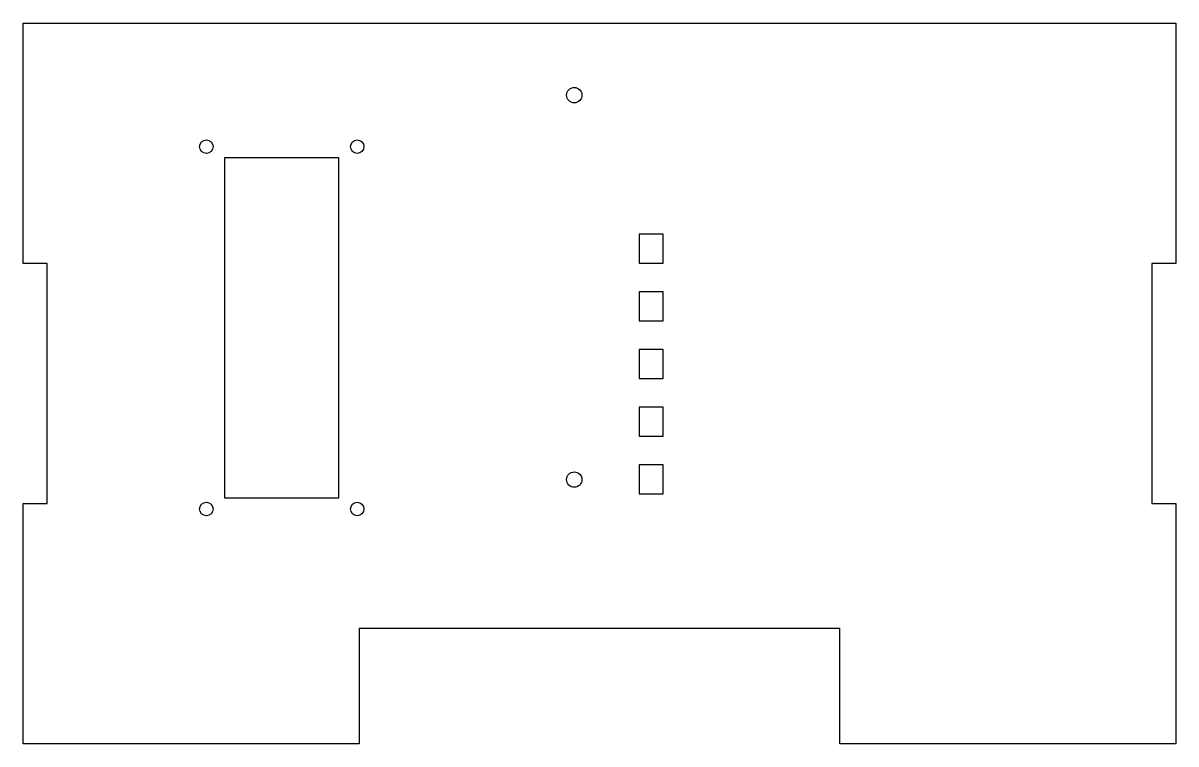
# Model space of a CAD drawing. Header units: millimetres. Extents: x -115 to 125, y 75 to 225.
import ezdxf

# ---------------------------------------------------------------- set-up
doc = ezdxf.new("R2010")
doc.units = ezdxf.units.MM
doc.layers.get('0').update_dxf_attribs({"linetype": 'CONTINUOUS'})

msp = doc.modelspace()

# ---------------------------------------------------------------- linework, layer by layer
for points in [[(-44.75, 99), (-44.75, 75), (-114.75, 75), (-114.75, 125), (-109.75, 125), (-109.75, 175), (-114.75, 175), (-114.75, 225), (125.25, 225), (125.25, 175), (120.25, 175), (120.25, 125), (125.25, 125), (125.25, 75), (55.25, 75), (55.25, 99)], [(-48.99, 196.94), (-72.79, 196.94), (-72.79, 126.24), (-48.99, 126.24)], [(13.48, 181.07), (13.48, 175.07), (18.48, 175.07), (18.48, 181.07)], [(13.48, 169.07), (13.48, 163.07), (18.48, 163.07), (18.48, 169.07)], [(13.48, 157.07), (13.48, 151.07), (18.48, 151.07), (18.48, 157.07)], [(13.48, 145.07), (13.48, 139.07), (18.48, 139.07), (18.48, 145.07)], [(13.48, 133.07), (13.48, 127.07), (18.48, 127.07), (18.48, 133.07)]]:
    msp.add_lwpolyline(points, close=True)
for centre, radius in [((0, 210), 1.6), ((-76.59, 199.29), 1.4), ((-45.19, 199.29), 1.4), ((0, 130), 1.6), ((-76.59, 123.89), 1.4), ((-45.19, 123.89), 1.4)]:
    msp.add_circle(centre, radius)

doc.saveas('drawing.dxf')
